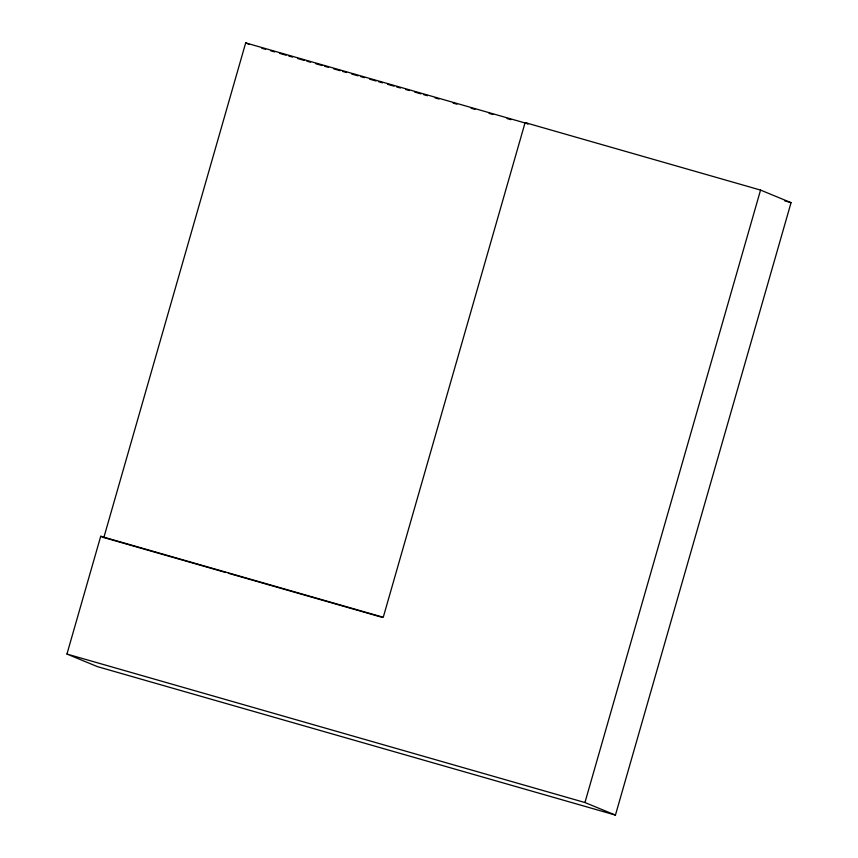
<?xml version="1.0" encoding="UTF-8"?>
<svg xmlns="http://www.w3.org/2000/svg" width="858" height="858" viewBox="0 0 858 858"><rect width="100%" height="100%" fill="white"/><g stroke="black" fill="none" stroke-linecap="round" stroke-linejoin="round"><path stroke-width="1.29" d="M66.945 654.053L100.718 536.282L383.258 617.267L525.107 122.597L760.553 190.079L791.055 202.66L615.443 815.1L97.447 666.634L66.945 654.053L584.942 802.53L615.443 815.1M225.847 572.533L103.839 537.569L245.678 42.9L528.228 123.884L525.107 122.597M584.942 802.53L760.553 190.079M261.776 48.241L265.626 49.346M270.763 50.815L274.614 51.92M279.751 53.4L286.175 55.234M288.738 55.974L292.599 57.078M297.737 58.548L304.15 60.392M306.724 61.122L310.575 62.226M315.712 63.706L322.136 65.54M324.699 66.281L328.56 67.385M333.698 68.855L340.111 70.699M342.685 71.428L346.535 72.533M351.673 74.013L358.097 75.847M360.66 76.587L364.511 77.692M369.648 79.161L376.072 81.006M378.646 81.735L382.496 82.84M387.634 84.32L394.058 86.154M396.621 86.894L400.471 87.999M405.609 89.468L409.47 90.573M414.607 92.042L421.021 93.887M423.595 94.627L427.445 95.731M435.145 97.941L439.006 99.045M453.131 103.089L456.982 104.193M471.106 108.247L474.967 109.352M489.092 113.395L492.942 114.5M507.067 118.554L510.928 119.659M784.609 200.804L791.055 202.66M228.41 573.273L382.529 617.449M245.678 42.9L249.174 44.337M100.718 536.282L103.839 537.569"/></g></svg>
